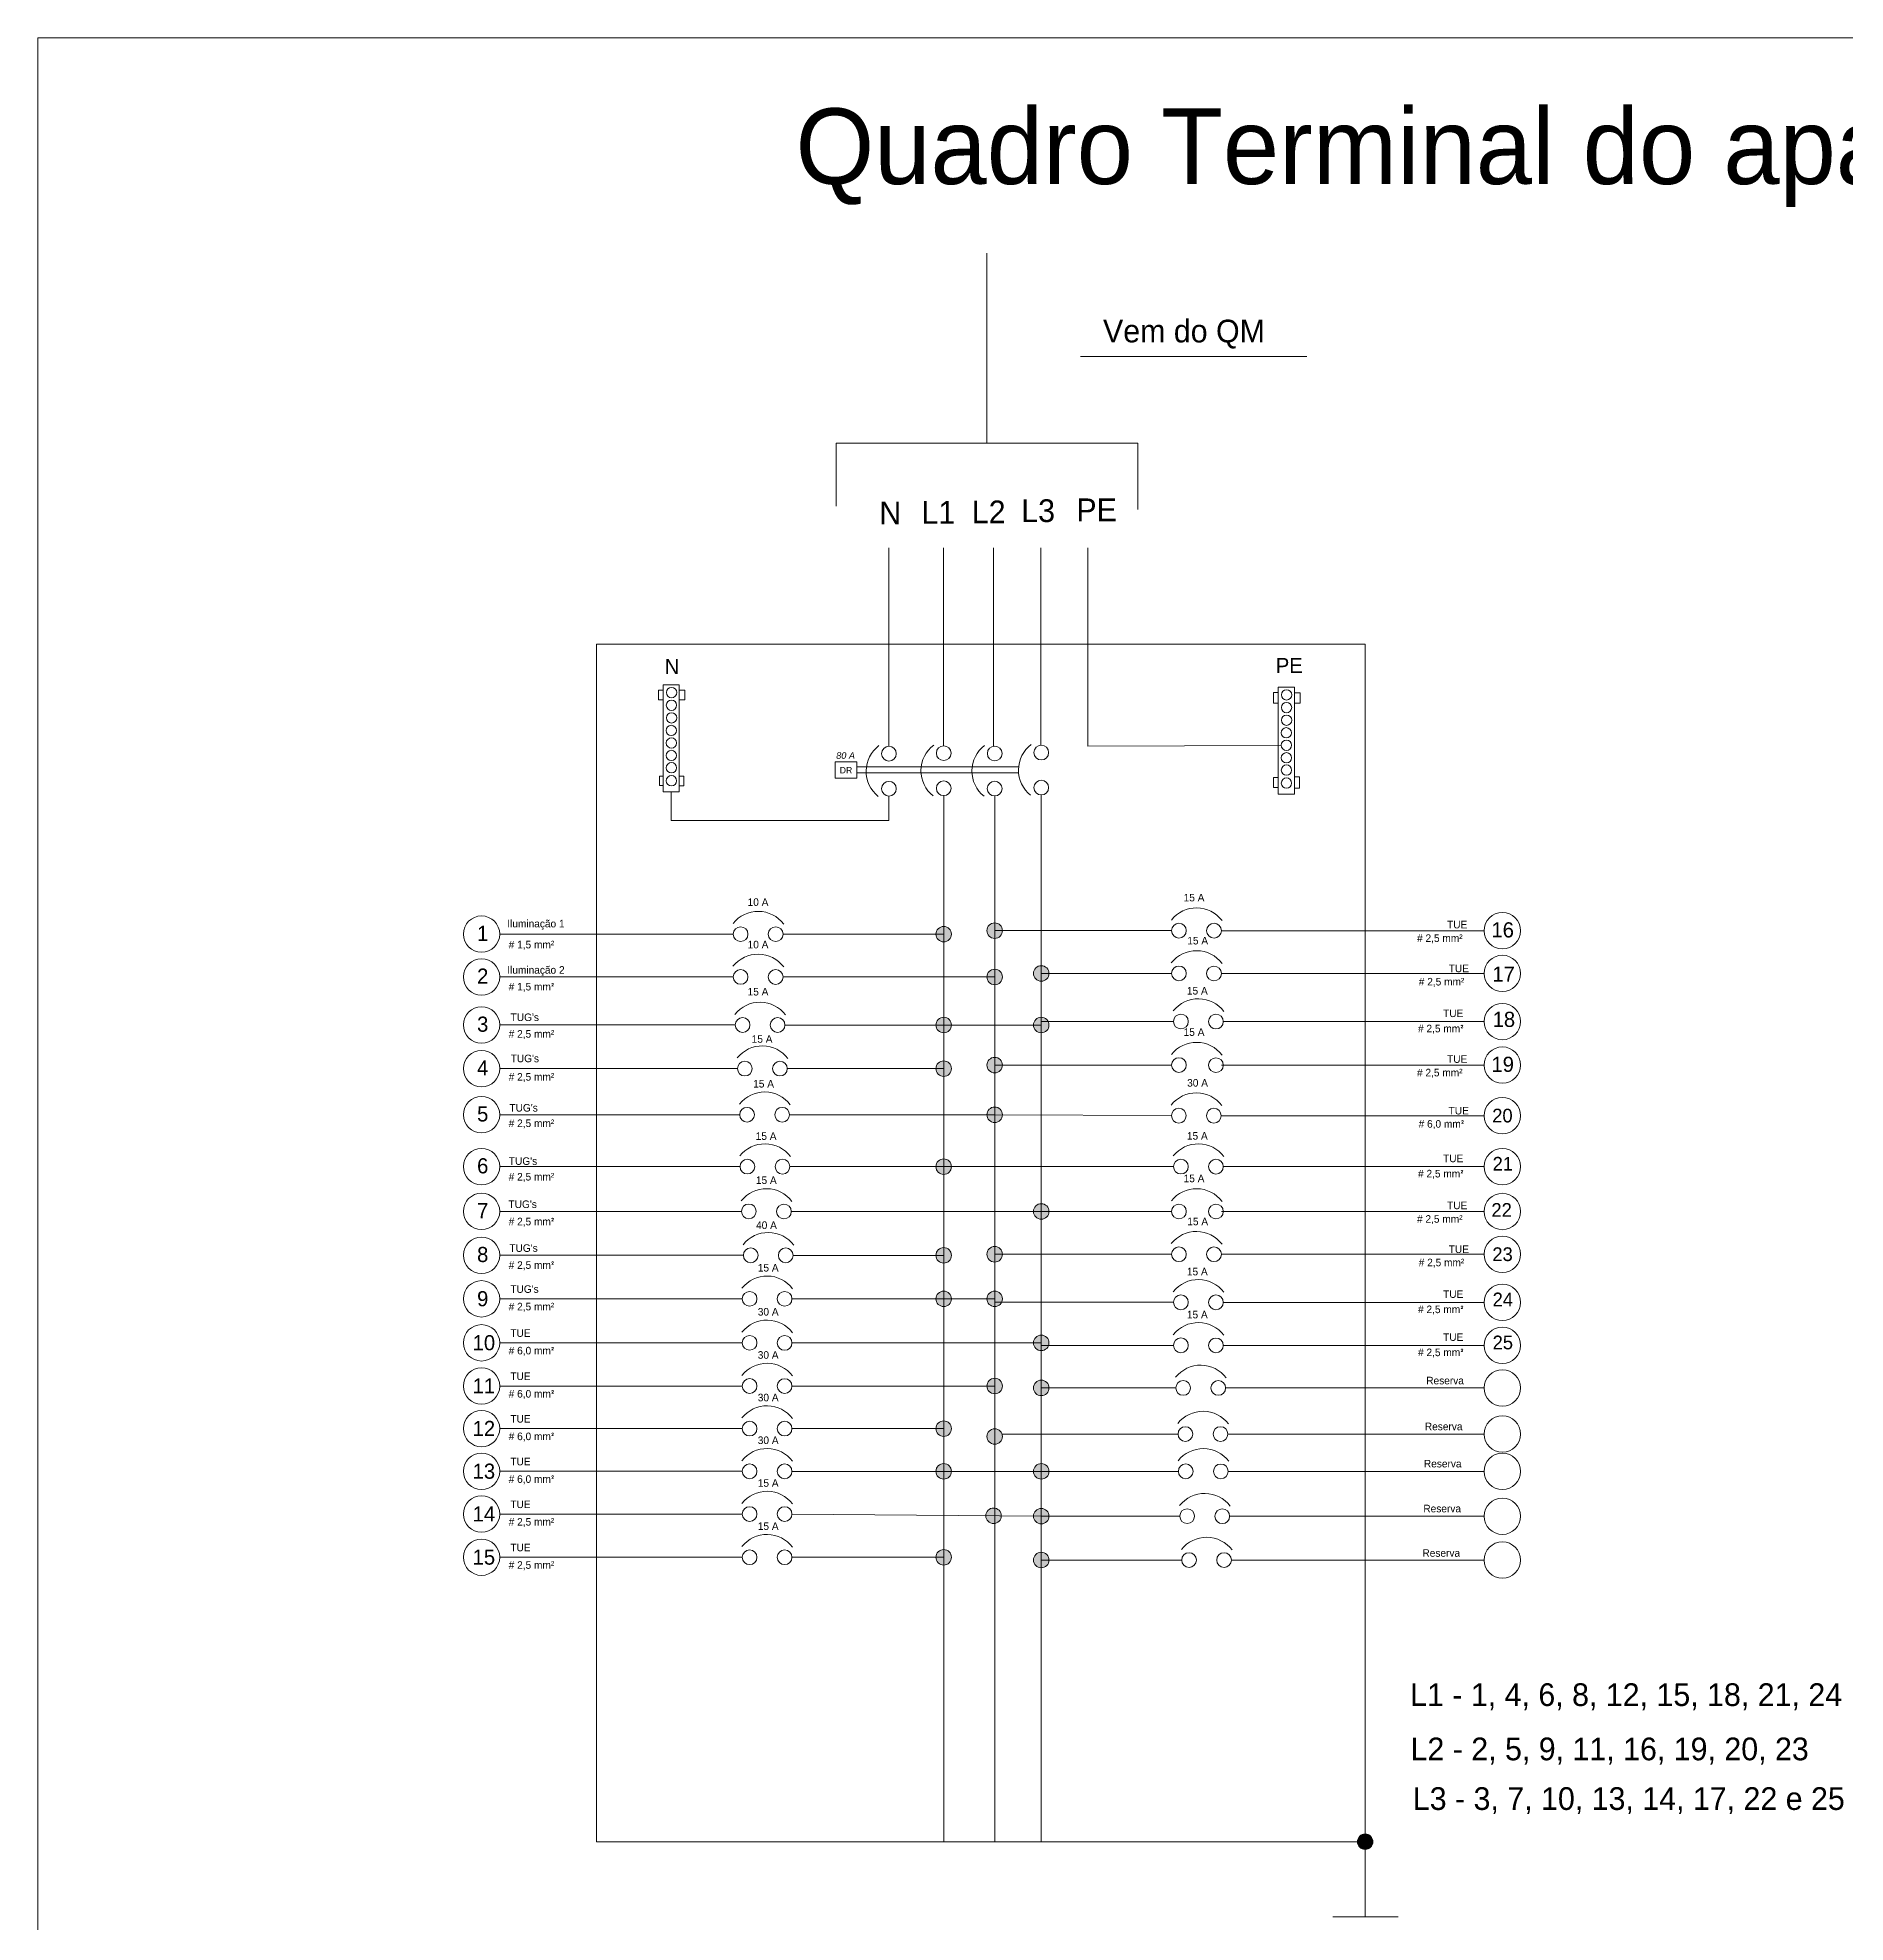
# Model space of a CAD drawing. Header units: millimetres. Extents: x 178 to 457, y 838 to 920.
# Drawn here: x 227.11 to 235.28, y 891.64 to 900.15 of the extents above; entities that cross this region are included whole.
import ezdxf

# ---------------------------------------------------------------- set-up
doc = ezdxf.new("R2010")
doc.units = ezdxf.units.MM
doc.layers.add('Unifilar', color=255, linetype='Continuous')

msp = doc.modelspace()

# ---------------------------------------------------------------- hatches: boundary and pattern name
at = {"layer": 'Unifilar', "lineweight": 5, "true_color": 0xffffff}
h = msp.add_hatch(color=7, dxfattribs=at)
h.dxf.hatch_style = 1
edge = h.paths.add_edge_path()
edge.add_arc((231.4374352, 895.287937), 0.0350053, 0, 360)
edge = h.paths.add_edge_path()
edge.add_arc((231.2071741, 895.496389), 0.0350053, 0, 360)
edge = h.paths.add_edge_path()
edge.add_arc((231.4374352, 895.5123313), 0.0350053, 0, 360)
edge = h.paths.add_edge_path()
edge.add_arc((231.2071741, 895.6933285), 0.0350053, 0, 360)
edge = h.paths.add_edge_path()
edge.add_arc((231.6479152, 895.6933285), 0.0350053, 0, 360)
edge = h.paths.add_edge_path()
edge.add_arc((231.6479152, 895.9264762), 0.0350053, 0, 360)
edge = h.paths.add_edge_path()
edge.add_arc((231.4374352, 895.9105339), 0.0350053, 0, 360)
edge = h.paths.add_edge_path()
edge.add_arc((231.4374352, 896.1198041), 0.0350053, 0, 360)
edge = h.paths.add_edge_path()
edge.add_arc((231.2071741, 896.1038618), 0.0350053, 0, 360)
h = msp.add_hatch(color=7, dxfattribs=at)
h.dxf.hatch_style = 1
edge = h.paths.add_edge_path()
edge.add_arc((231.2071741, 893.2887026), 0.0350053, 0, 360)
edge = h.paths.add_edge_path()
edge.add_arc((231.6479152, 893.2760928), 0.0350053, 0, 360)
edge = h.paths.add_edge_path()
edge.add_arc((231.6479152, 893.4743366), 0.0350053, 0, 360)
edge = h.paths.add_edge_path()
edge.add_arc((231.4325077, 893.4761476), 0.0350053, 0, 360)
edge = h.paths.add_edge_path()
edge.add_arc((231.6479152, 893.6767941), 0.0350053, 0, 360)
edge = h.paths.add_edge_path()
edge.add_arc((231.2071741, 893.676879), 0.0350053, 0, 360)
edge = h.paths.add_edge_path()
edge.add_arc((231.4374352, 893.834394), 0.0350053, 0, 360)
edge = h.paths.add_edge_path()
edge.add_arc((231.2071741, 893.8699513), 0.0350053, 0, 360)
edge = h.paths.add_edge_path()
edge.add_arc((231.4374352, 894.0622201), 0.0350053, 0, 360)
edge = h.paths.add_edge_path()
edge.add_arc((231.6479152, 894.0538505), 0.0350053, 0, 360)
edge = h.paths.add_edge_path()
edge.add_arc((231.6479152, 894.2573241), 0.0350053, 0, 360)
edge = h.paths.add_edge_path()
edge.add_arc((231.4374352, 894.4561808), 0.0350053, 0, 360)
edge = h.paths.add_edge_path()
edge.add_arc((231.2071741, 894.4561808), 0.0350053, 0, 360)
edge = h.paths.add_edge_path()
edge.add_arc((231.2071741, 894.6527994), 0.0350053, 0, 360)
edge = h.paths.add_edge_path()
edge.add_arc((231.4374352, 894.6577153), 0.0350053, 0, 360)
edge = h.paths.add_edge_path()
edge.add_arc((231.6479152, 894.8510432), 0.0350053, 0, 360)
edge = h.paths.add_edge_path()
edge.add_arc((231.2071741, 895.0535007), 0.0350053, 0, 360)
h = msp.add_hatch(color=7, dxfattribs=at)
h.dxf.hatch_style = 1
edge = h.paths.add_edge_path()
edge.add_arc((233.1119368, 892.0034808), 0.0350053, 0, 360)

# ---------------------------------------------------------------- linework, layer by layer
at = {"layer": 'Unifilar', "color": 7, "lineweight": 5, "true_color": 0xffffff}
for p, q in [((246.9692421, 900.1541846), (227.1123571, 900.1541846)), ((227.1123571, 884.32016), (227.1123571, 900.1541846)), ((231.4024303, 898.3218089), (231.4024303, 899.180648)), ((231.8253408, 898.7143346), (232.848972, 898.7143346)), ((230.7205159, 898.1878488), (230.7205159, 898.3218089)), ((230.7205159, 898.3218089), (232.0843447, 898.3218089)), ((232.0843447, 898.3218089), (232.0843447, 898.1957244)), ((230.7205159, 898.1878488), (230.7205159, 898.0381627)), ((232.0843447, 898.1957244), (232.0843447, 898.0223865)), ((230.9594414, 897.8490736), (230.9594414, 897.0198306)), ((231.205887, 897.8490736), (231.205887, 897.0198306)), ((231.4321019, 897.8490736), (231.4321019, 897.0198306)), ((231.6465872, 897.8490736), (231.6465872, 897.0198306)), ((231.8580889, 897.8490736), (231.8580889, 897.0198306)), ((233.1119368, 897.4141612), (229.6382399, 897.4141612)), ((229.6382399, 896.9362341), (229.6382399, 897.4141612)), ((233.1119368, 892.0034808), (233.1119368, 897.4141612)), ((229.9390907, 897.2065119), (229.9188527, 897.2065119)), ((229.9188527, 897.2065119), (229.9188527, 897.1627197)), ((229.9390907, 897.1820449), (229.9390907, 897.2309788)), ((229.9390907, 897.2309788), (230.012207, 897.2309788)), ((230.012207, 896.747283), (230.012207, 897.2309788)), ((230.012207, 897.2056591), (230.0370076, 897.2056591)), ((230.0370076, 897.2056591), (230.0370076, 897.1627197)), ((232.7186457, 897.171586), (232.7186457, 897.2205199)), ((232.7186457, 897.2205199), (232.7917619, 897.2205199)), ((232.7917619, 896.7368241), (232.7917619, 897.2205199)), ((229.9188527, 897.1627197), (229.9390907, 897.1627197)), ((229.9390907, 897.1820449), (229.9390907, 896.747283)), ((230.0370076, 897.1627197), (230.012207, 897.1627197)), ((232.7186457, 897.1960529), (232.6980064, 897.1960529)), ((232.6980064, 897.1960529), (232.6980064, 897.1472946)), ((232.6980064, 897.1472946), (232.7186457, 897.1472946)), ((232.7186457, 897.171586), (232.7186457, 896.7368241)), ((232.7917619, 897.1939962), (232.8177961, 897.1939962)), ((232.8177961, 897.1472946), (232.7917619, 897.1472946)), ((232.8177961, 897.1939962), (232.8177961, 897.1472946)), ((230.9594414, 897.0198306), (230.9595113, 896.9525739)), ((231.205887, 897.0198306), (231.2068479, 896.9548025)), ((231.4321019, 897.0198306), (231.4321019, 896.9528694)), ((231.6465872, 897.0198306), (231.6465872, 896.9577322)), ((231.8580889, 897.0198306), (231.8580889, 896.9528159)), ((231.8580889, 896.9528159), (232.7326161, 896.9570149)), ((229.6382399, 896.9362341), (229.6382399, 892.0034808)), ((230.8151298, 896.8823059), (230.7168406, 896.8823059)), ((230.7168406, 896.8092749), (230.7168406, 896.8823059)), ((230.8151298, 896.8700442), (230.8151298, 896.8823059)), ((230.8151298, 896.859836), (230.8151298, 896.8700442)), ((229.9390907, 896.8182259), (229.9221632, 896.8182259)), ((229.9221632, 896.8182259), (229.9221632, 896.7750858)), ((230.012207, 896.8172979), (230.032185, 896.8172979)), ((230.032185, 896.8172979), (230.032185, 896.7741578)), ((230.8151298, 896.8092749), (230.7168406, 896.8092749)), ((231.545098, 896.859836), (230.8151298, 896.859836)), ((230.8151298, 896.859836), (230.8151298, 896.8328484)), ((231.5450887, 896.8328484), (230.8151298, 896.8328484)), ((230.8151298, 896.8328484), (230.8151298, 896.8215367)), ((230.8151298, 896.8215367), (230.8151298, 896.8092749)), ((231.5450887, 896.8328484), (231.5456135, 896.8328484)), ((231.545098, 896.859836), (231.5458313, 896.859836)), ((232.6980064, 896.7664829), (232.6980064, 896.8119806)), ((232.6980064, 896.8119806), (232.7186457, 896.8119806)), ((232.8154256, 896.8143884), (232.7917619, 896.8143884)), ((232.8154256, 896.7641001), (232.8154256, 896.8143884)), ((229.9221632, 896.7750858), (229.9390907, 896.7750858)), ((229.9390907, 896.747283), (230.012207, 896.747283)), ((229.9756488, 896.747283), (229.9756488, 896.6167717)), ((230.032185, 896.7741578), (230.012207, 896.7741578)), ((230.9593799, 896.7275015), (230.9593799, 896.6167717)), ((231.2071741, 896.7297338), (231.2071741, 892.0034808)), ((231.4374352, 896.728254), (231.4374352, 892.0034808)), ((231.6479152, 896.7326934), (231.6479152, 892.0034808)), ((232.7186457, 896.7664829), (232.6980064, 896.7664829)), ((232.7186457, 896.7368241), (232.7917619, 896.7368241)), ((232.7917619, 896.7641001), (232.8154256, 896.7641001)), ((230.9593799, 896.6167717), (229.9756488, 896.6167717)), ((230.2559384, 896.1040278), (229.2004873, 896.1040278)), ((230.4810107, 896.1038618), (231.2071741, 896.1038618)), ((232.2369436, 896.1198041), (231.4374352, 896.1198041)), ((232.462016, 896.119638), (233.6499024, 896.119638)), ((232.2368619, 895.9264762), (231.6479152, 895.9264762)), ((232.4619342, 895.9263102), (233.6499024, 895.9263102)), ((230.2558566, 895.9107), (229.2004873, 895.9107)), ((230.480929, 895.9105339), (231.2071741, 895.9105339)), ((231.2071741, 895.9105339), (231.4374352, 895.9105339)), ((230.2646437, 895.6934946), (229.2004873, 895.6934946)), ((230.489716, 895.6933285), (231.6479152, 895.6933285)), ((232.2456489, 895.7092708), (231.6479152, 895.7092708)), ((232.4707213, 895.7091048), (233.6499024, 895.7091048)), ((232.2369436, 895.5123313), (231.4374352, 895.5123313)), ((232.462016, 895.5121652), (233.6499024, 895.5121652)), ((230.2750246, 895.496555), (229.2004873, 895.496555)), ((230.500097, 895.496389), (231.2071741, 895.496389)), ((230.285283, 895.2881031), (229.2004873, 895.2881031)), ((230.5103553, 895.287937), (231.2071741, 895.287937)), ((231.2071741, 895.287937), (231.4374352, 895.287937)), ((232.2362663, 895.2840032), (231.4368396, 895.2879421)), ((232.4613387, 895.2838371), (233.6493069, 895.2838371)), ((230.2866317, 895.0536667), (229.2004873, 895.0536667)), ((230.511704, 895.0535007), (231.2071741, 895.0535007)), ((232.2456489, 895.0536667), (231.207004, 895.0536667)), ((232.4707213, 895.0535007), (233.6499024, 895.0535007)), ((230.2931708, 894.8512092), (229.2004873, 894.8512092)), ((230.5182432, 894.8510432), (231.6479152, 894.8510432)), ((232.2369436, 894.8510432), (231.6479152, 894.8510432)), ((232.462016, 894.8508771), (233.6499024, 894.8508771)), ((230.3015492, 894.6529654), (229.2004873, 894.6529654)), ((230.5266216, 894.6527994), (231.2071741, 894.6527994)), ((232.2368619, 894.6577153), (231.4374352, 894.6577153)), ((232.4619342, 894.6575493), (233.6499024, 894.6575493)), ((230.296277, 894.4563468), (229.2004873, 894.4563468)), ((230.5213493, 894.4561808), (231.4374352, 894.4561808)), ((232.2456489, 894.44051), (231.4374352, 894.44051)), ((232.4707213, 894.4403439), (233.6499024, 894.4403439)), ((230.296277, 894.2574902), (229.2004873, 894.2574902)), ((230.5213493, 894.2573241), (231.6479152, 894.2573241)), ((232.2456489, 894.2461769), (231.6479152, 894.2461769)), ((232.4707213, 894.2460108), (233.6499024, 894.2460108)), ((230.296277, 894.0623862), (229.2004873, 894.0623862)), ((230.5213493, 894.0622201), (231.4374352, 894.0622201)), ((232.2560299, 894.0538505), (231.6479152, 894.0538505)), ((232.4811022, 894.0536844), (233.6499024, 894.0536844)), ((230.296277, 893.8701174), (229.2004873, 893.8701174)), ((230.5213493, 893.8699513), (231.2071741, 893.8699513)), ((231.4706658, 893.8453985), (232.2662882, 893.8453985)), ((232.4913606, 893.8452325), (233.6499024, 893.8452325)), ((230.296277, 893.677045), (229.2004873, 893.677045)), ((230.5213493, 893.676879), (231.6479152, 893.676879)), ((232.2676369, 893.6767941), (231.6479152, 893.6767941)), ((232.4927093, 893.676628), (233.6499024, 893.676628)), ((230.296277, 893.4839744), (229.2004873, 893.4839744)), ((230.5213493, 893.4838084), (231.6479152, 893.4743366)), ((232.2741761, 893.4743366), (231.6479152, 893.4743366)), ((232.4992485, 893.4741705), (233.6499024, 893.4741705)), ((230.296277, 893.2888686), (229.2004873, 893.2888686)), ((230.5213493, 893.2887026), (231.2071741, 893.2887026)), ((232.2825544, 893.2760928), (231.6479152, 893.2760928)), ((232.5076268, 893.2759267), (233.6499024, 893.2759267)), ((233.1119368, 892.0384861), (233.1119368, 891.6635106)), ((229.6382399, 892.0034808), (233.1119368, 892.0034808)), ((232.9660081, 891.6635106), (233.2613688, 891.6635106))]:
    msp.add_line(p, q, dxfattribs=at)
for centre, radius in [((229.9773858, 897.1953757), 0.0233441), ((232.7569408, 897.1849168), 0.0233441), ((229.9768136, 897.1379392), 0.0233441), ((232.7563686, 897.1274802), 0.0233441), ((229.9759554, 897.0240694), 0.0233441), ((229.9772632, 897.0810795), 0.0233441), ((232.7555103, 897.0136104), 0.0233441), ((232.7568182, 897.0706206), 0.0233441), ((229.9764049, 896.967586), 0.0233441), ((230.959546, 896.9192554), 0.0333185), ((231.2073402, 896.9214876), 0.0333185), ((231.4376013, 896.9200078), 0.0333185), ((231.6480813, 896.9244472), 0.0333185), ((232.7559599, 896.957127), 0.0233441), ((229.9761597, 896.9111778), 0.0233441), ((229.9764867, 896.8557728), 0.0233441), ((232.7557147, 896.9007188), 0.0233441), ((232.7560416, 896.8453139), 0.0233441), ((229.9764867, 896.7970572), 0.0233441), ((230.9593799, 896.76082), 0.0333185), ((231.2071741, 896.7630523), 0.0333185), ((231.4374352, 896.7615725), 0.0333185), ((231.6479152, 896.7660119), 0.0333185), ((232.7560416, 896.7865982), 0.0233441), ((229.118293, 896.1040278), 0.0821943), ((233.7320968, 896.119638), 0.0821943), ((230.2892569, 896.1040278), 0.0333185), ((230.4476922, 896.1038618), 0.0333185), ((231.2071741, 896.1038618), 0.0350053), ((231.4374352, 896.1198041), 0.0350053), ((232.2702621, 896.1198041), 0.0333185), ((232.4286975, 896.119638), 0.0333185), ((229.118293, 895.9107), 0.0821943), ((230.2891751, 895.9107), 0.0333185), ((230.4476105, 895.9105339), 0.0333185), ((231.4374352, 895.9105339), 0.0350053), ((231.6479152, 895.9264762), 0.0350053), ((232.2701804, 895.9264762), 0.0333185), ((232.4286157, 895.9263102), 0.0333185), ((233.7320968, 895.9263102), 0.0821943), ((229.118293, 895.6934946), 0.0821943), ((233.7320968, 895.7091048), 0.0821943), ((230.2979622, 895.6934946), 0.0333185), ((230.4563975, 895.6933285), 0.0333185), ((231.2071741, 895.6933285), 0.0350053), ((231.6479152, 895.6933285), 0.0350053), ((232.2789674, 895.7092708), 0.0333185), ((232.4374028, 895.7091048), 0.0333185), ((233.7320968, 895.5121652), 0.0821943), ((229.118293, 895.496555), 0.0821943), ((230.3083431, 895.496555), 0.0333185), ((230.4667785, 895.496389), 0.0333185), ((231.2071741, 895.496389), 0.0350053), ((231.4374352, 895.5123313), 0.0350053), ((232.2702621, 895.5123313), 0.0333185), ((232.4374028, 895.5121652), 0.0333185), ((229.118293, 895.2881031), 0.0821943), ((233.7315012, 895.2838371), 0.0821943), ((230.3186015, 895.2881031), 0.0333185), ((230.4770368, 895.287937), 0.0333185), ((231.4374352, 895.287937), 0.0350053), ((232.2695848, 895.2840032), 0.0333185), ((232.4280202, 895.2838371), 0.0333185), ((229.118293, 895.0536667), 0.0821943), ((230.3199502, 895.0536667), 0.0333185), ((230.4783855, 895.0535007), 0.0333185), ((231.2071741, 895.0535007), 0.0350053), ((232.2789674, 895.0536667), 0.0333185), ((232.4374028, 895.0535007), 0.0333185), ((233.7320968, 895.0535007), 0.0821943), ((229.118293, 894.8512092), 0.0821943), ((233.7320968, 894.8508771), 0.0821943), ((230.3264894, 894.8512092), 0.0333185), ((230.4849247, 894.8510432), 0.0333185), ((231.6479152, 894.8510432), 0.0350053), ((232.2702621, 894.8510432), 0.0333185), ((232.4374028, 894.8508771), 0.0333185), ((229.118293, 894.6529654), 0.0821943), ((233.7320968, 894.6575493), 0.0821943), ((230.3348677, 894.6529654), 0.0333185), ((230.493303, 894.6527994), 0.0333185), ((231.2071741, 894.6527994), 0.0350053), ((231.4374352, 894.6577153), 0.0350053), ((232.2701804, 894.6577153), 0.0333185), ((232.4286157, 894.6575493), 0.0333185), ((229.118293, 894.4563468), 0.0821943), ((230.3295955, 894.4563468), 0.0333185), ((230.4880308, 894.4561808), 0.0333185), ((231.2071741, 894.4561808), 0.0350053), ((231.4374352, 894.4561808), 0.0350053), ((233.7320968, 894.4403439), 0.0821943), ((232.2789674, 894.44051), 0.0333185), ((232.4374028, 894.4403439), 0.0333185), ((229.118293, 894.2574902), 0.0821943), ((233.7320968, 894.2460108), 0.0821943), ((230.3295955, 894.2574902), 0.0333185), ((230.4880308, 894.2573241), 0.0333185), ((231.6479152, 894.2573241), 0.0350053), ((232.2789674, 894.2461769), 0.0333185), ((232.4374028, 894.2460108), 0.0333185), ((229.118293, 894.0623862), 0.0821943), ((233.7320968, 894.0536844), 0.0821943), ((230.3295955, 894.0623862), 0.0333185), ((230.4880308, 894.0622201), 0.0333185), ((231.4374352, 894.0622201), 0.0350053), ((231.6479152, 894.0538505), 0.0350053), ((232.2893484, 894.0538505), 0.0333185), ((232.4477837, 894.0536844), 0.0333185), ((229.118293, 893.8701174), 0.0821943), ((230.3295955, 893.8701174), 0.0333185), ((230.4880308, 893.8699513), 0.0333185), ((231.2071741, 893.8699513), 0.0350053), ((233.7320968, 893.8452325), 0.0821943), ((231.4374352, 893.834394), 0.0350053), ((232.2996067, 893.8453985), 0.0333185), ((232.4580421, 893.8452325), 0.0333185), ((229.118293, 893.677045), 0.0821943), ((230.3295955, 893.677045), 0.0333185), ((230.4880308, 893.676879), 0.0333185), ((231.2071741, 893.676879), 0.0350053), ((231.6479152, 893.6767941), 0.0350053), ((232.3009554, 893.6767941), 0.0333185), ((232.4593908, 893.676628), 0.0333185), ((233.7320968, 893.676628), 0.0821943), ((229.118293, 893.4839744), 0.0821943), ((233.7320968, 893.4741705), 0.0821943), ((230.3295955, 893.4839744), 0.0333185), ((230.4880308, 893.4838084), 0.0333185), ((231.4325077, 893.4761476), 0.0350053), ((231.6479152, 893.4743366), 0.0350053), ((232.3074946, 893.4743366), 0.0333185), ((232.4659299, 893.4741705), 0.0333185), ((229.118293, 893.2888686), 0.0821943), ((230.3295955, 893.2888686), 0.0333185), ((230.4880308, 893.2887026), 0.0333185), ((231.2071741, 893.2887026), 0.0350053), ((231.6479152, 893.2760928), 0.0350053), ((232.3158729, 893.2760928), 0.0333185), ((232.4743083, 893.2759267), 0.0333185), ((233.7320968, 893.2759267), 0.0821943), ((233.1119368, 892.0034808), 0.0350053)]:
    msp.add_circle(centre, radius, dxfattribs=at)
for centre, start, end in [((231.0016251, 896.8399849), 127.18546741, 231.5135363), ((231.2494194, 896.8422171), 127.18546741, 231.5135363), ((231.4796804, 896.8407373), 127.18546741, 231.5135363), ((231.6901604, 896.8451767), 127.18546741, 231.5135363), ((230.3684217, 896.0617826), 37.18546741, 141.5135363), ((232.3494269, 896.0775588), 37.18546741, 141.5135363), ((230.36834, 895.8684548), 37.18546741, 141.5135363), ((232.3493452, 895.884231), 37.18546741, 141.5135363), ((230.377127, 895.6512494), 37.18546741, 141.5135363), ((232.3581322, 895.6670256), 37.18546741, 141.5135363), ((230.3875079, 895.4543098), 37.18546741, 141.5135363), ((232.3494269, 895.470086), 37.18546741, 141.5135363), ((230.3977663, 895.2458578), 37.18546741, 141.5135363), ((232.3487496, 895.241758), 37.18546741, 141.5135363), ((230.399115, 895.0114215), 37.18546741, 141.5135363), ((232.3581322, 895.0114215), 37.18546741, 141.5135363), ((230.4056542, 894.808964), 37.18546741, 141.5135363), ((232.3494269, 894.808798), 37.18546741, 141.5135363), ((230.4140325, 894.6107202), 37.18546741, 141.5135363), ((232.3493452, 894.6154701), 37.18546741, 141.5135363), ((230.4087603, 894.4141016), 37.18546741, 141.5135363), ((232.3581322, 894.3982647), 37.18546741, 141.5135363), ((230.4087603, 894.215245), 37.18546741, 141.5135363), ((232.3581322, 894.2039317), 37.18546741, 141.5135363), ((230.4087603, 894.0201409), 37.18546741, 141.5135363), ((232.3685132, 894.0116053), 37.18546741, 141.5135363), ((230.4087603, 893.8278722), 37.18546741, 141.5135363), ((232.3787715, 893.8031533), 37.18546741, 141.5135363), ((230.4087603, 893.6347998), 37.18546741, 141.5135363), ((232.3801202, 893.6345488), 37.18546741, 141.5135363), ((230.4087603, 893.4417292), 37.18546741, 141.5135363), ((232.3866594, 893.4320913), 37.18546741, 141.5135363), ((230.4087603, 893.2466234), 37.18546741, 141.5135363), ((232.3950378, 893.2338475), 37.18546741, 141.5135363)]:
    msp.add_arc(centre, 0.1450717, start, end, dxfattribs=at)

# ---------------------------------------------------------------- texts
at = {"layer": 'Unifilar', "color": 7, "lineweight": 5, "true_color": 0xffffff, "attachment_point": 1}
for s, width, heights, insert, char_height in [('Quadro Terminal do apartamento', 10.767903234, [0.6510979], (230.537576, 899.8348293), 0.341898442), ('Vem do QM', 1.007571709, [0.0249249], (231.9270326, 898.8801046), 0.10256953), ('N', 0.49046908, [0.0249249], (230.9158955, 898.0583938), 0.1025695), ('L1', 0.49046908, [0.0249249], (231.1064189, 898.0609521), 0.10256953), ('L2', 0.49046908, [0.0249249], (231.3342277, 898.0628834), 0.10256953), ('L3', 0.49046908, [0.0249249], (231.5576226, 898.0685518), 0.10256953), ('PE', 0.49046908, [0.0249249], (231.8066551, 898.0723391), 0.10256953), ('N', 0.49046908, [0.0249249], (229.9461418, 897.3470964), 0.0683797), ('PE', 0.49046908, [0.0249249], (232.7078774, 897.3519245), 0.06837969), ('{\\fArial|b0|i1|c0|p34;80 A}', 0.112736321, [0.0249249], (230.7213877, 896.9256428), 0.029428145), ('DR', 0.49046908, [0.0249249], (230.7370255, 896.8596159), 0.02942814), ('10 A', 0.49046908, [0.0249249], (230.3208628, 896.2657701), 0.03418984), ('15 A', 0.49046908, [0.0249249], (232.2914244, 896.2860938), 0.03418984), ('1', 0.49046908, [0.0249249], (229.0981729, 896.1419325), 0.0683797), ('Iluminação 1', 0.49046908, [0.0249249], (229.2345973, 896.1686447), 0.034189844), ('# 2,5 mm²', 0.49046908, [0.0249249], (233.3464835, 896.1030204), 0.03418984), ('TUE', 0.49046908, [0.0249249], (233.4820997, 896.1642846), 0.03418984), ('16', 0.49046908, [0.0249249], (233.6825095, 896.1575427), 0.06837969), ('# 1,5 mm²', 0.49046908, [0.0249249], (229.2410987, 896.0738608), 0.03418984), ('10 A', 0.49046908, [0.0249249], (230.3208628, 896.0739308), 0.03418984), ('15 A', 0.49046908, [0.0249249], (232.3079621, 896.0917028), 0.03418984), ('2', 0.49046908, [0.0249249], (229.0981729, 895.9486047), 0.0683797), ('Iluminação 2', 0.49046908, [0.0249249], (229.2345973, 895.9594127), 0.034189844), ('TUE', 0.49046908, [0.0249249], (233.4894635, 895.9661617), 0.03418984), ('17', 0.49046908, [0.0249249], (233.6866641, 895.9576744), 0.06837969), ('# 1,5 mm{\\fISOCPEUR|b0|i0|c0|p34;²}', 0.49046908, [0.0249249], (229.2410987, 895.8837627), 0.034189844), ('15 A', 0.49046908, [0.0249249], (230.3208628, 895.8610173), 0.03418984), ('15 A', 0.49046908, [0.0249249], (232.3062391, 895.8652902), 0.03418984), ('# 2,5 mm²', 0.49046908, [0.0249249], (233.3542994, 895.9062278), 0.03418984), ('TUE', 0.49046908, [0.0249249], (233.4641626, 895.763473), 0.03418984), ('18', 0.49046908, [0.0249249], (233.6879076, 895.7532021), 0.06837969), ('3', 0.49046908, [0.0249249], (229.0981729, 895.7313993), 0.0683797), ('# 2,5 mm²', 0.49046908, [0.0249249], (229.2410987, 895.6703788), 0.03418984), ("TUG's", 0.49046908, [0.0249249], (229.2497081, 895.7454802), 0.03418984), ('15 A', 0.49046908, [0.0249249], (232.2914244, 895.678621), 0.03418984), ('# 2,5 mm{\\fISOCPEUR|b0|i0|c0|p34;²}', 0.49046908, [0.0249249], (233.3508738, 895.6946052), 0.034189844), ('15 A', 0.49046908, [0.0249249], (230.3392301, 895.6474734), 0.03418984), ('4', 0.49046908, [0.0249249], (229.0981729, 895.5344597), 0.0683797), ("TUG's", 0.49046908, [0.0249249], (229.2500795, 895.559492), 0.03418984), ('TUE', 0.49046908, [0.0249249], (233.4820997, 895.5568118), 0.03418984), ('19', 0.49046908, [0.0249249], (233.6825095, 895.5500699), 0.06837969), ('# 2,5 mm²', 0.49046908, [0.0249249], (229.2410987, 895.476278), 0.03418984), ('15 A', 0.49046908, [0.0249249], (230.3460868, 895.445137), 0.03418984), ('30 A', 0.49046908, [0.0249249], (232.3073665, 895.4492298), 0.03418984), ('# 2,5 mm²', 0.49046908, [0.0249249], (233.3461665, 895.4955476), 0.03418984), ("TUG's", 0.49046908, [0.0249249], (229.2444283, 895.3365054), 0.03418984), ('5', 0.49046908, [0.0249249], (229.0981729, 895.3260078), 0.0683797), ('# 2,5 mm²', 0.49046908, [0.0249249], (229.2410987, 895.2665867), 0.03418984), ('# 6,0 mm{\\fISOCPEUR|b0|i0|c0|p34;²}', 0.49046908, [0.0249249], (233.3533868, 895.2637548), 0.034189844), ('TUE', 0.49046908, [0.0249249], (233.488868, 895.3236886), 0.03418984), ('20', 0.49046908, [0.0249249], (233.6860686, 895.3152014), 0.062), ('15 A', 0.49046908, [0.0249249], (230.3574198, 895.2085676), 0.03418984), ('15 A', 0.49046908, [0.0249249], (232.3062391, 895.2096861), 0.03418984), ('6', 0.49046908, [0.0249249], (229.0981729, 895.0915714), 0.0683797), ("TUG's", 0.49046908, [0.0249249], (229.2417716, 895.0956526), 0.03418984), ('TUE', 0.49046908, [0.0249249], (233.4641626, 895.1078689), 0.03418984), ('21', 0.49046908, [0.0249249], (233.6879076, 895.097598), 0.062), ('# 2,5 mm²', 0.49046908, [0.0249249], (229.2410987, 895.0250739), 0.03418984), ('15 A', 0.49046908, [0.0249249], (230.358308, 895.0096135), 0.03418984), ('15 A', 0.49046908, [0.0249249], (232.2914244, 895.0173329), 0.03418984), ('# 2,5 mm{\\fISOCPEUR|b0|i0|c0|p34;²}', 0.49046908, [0.0249249], (233.3508738, 895.0390011), 0.034189844), ('7', 0.49046908, [0.0249249], (229.0981729, 894.8891139), 0.0683797), ("TUG's", 0.49046908, [0.0249249], (229.2401282, 894.9007979), 0.03418984), ('# 2,5 mm{\\fISOCPEUR|b0|i0|c0|p34;²}', 0.49046908, [0.0249249], (229.2410987, 894.8225074), 0.034189844), ('15 A', 0.49046908, [0.0249249], (232.3079621, 894.8229419), 0.03418984), ('# 2,5 mm²', 0.49046908, [0.0249249], (233.3461665, 894.8342596), 0.03418984), ('TUE', 0.49046908, [0.0249249], (233.4820997, 894.8955237), 0.03418984), ('22', 0.49046908, [0.0249249], (233.6825095, 894.8887818), 0.062), ('40 A', 0.49046908, [0.0249249], (230.3590896, 894.8062064), 0.03418984), ('8', 0.49046908, [0.0249249], (229.0981729, 894.6908701), 0.0683797), ("TUG's", 0.49046908, [0.0249249], (229.2441275, 894.7027354), 0.03418984), ('TUE', 0.49046908, [0.0249249], (233.4894635, 894.6974008), 0.03418984), ('23', 0.49046908, [0.0249249], (233.6866641, 894.6889135), 0.062), ('# 2,5 mm{\\fISOCPEUR|b0|i0|c0|p34;²}', 0.49046908, [0.0249249], (229.2410987, 894.6259949), 0.034189844), ('15 A', 0.49046908, [0.0249249], (230.3667811, 894.6137701), 0.03418984), ('15 A', 0.49046908, [0.0249249], (232.3062391, 894.5965293), 0.03418984), ('# 2,5 mm²', 0.49046908, [0.0249249], (233.3539824, 894.6374669), 0.03418984), ('9', 0.49046908, [0.0249249], (229.0981729, 894.4911334), 0.0683797), ("TUG's", 0.49046908, [0.0249249], (229.2484456, 894.5175199), 0.03418984), ('TUE', 0.49046908, [0.0249249], (233.4641626, 894.4947122), 0.03418984), ('24', 0.49046908, [0.0249249], (233.6879076, 894.4844412), 0.062), ('# 2,5 mm²', 0.49046908, [0.0249249], (229.2410987, 894.4382818), 0.03418984), ('30 A', 0.49046908, [0.0249249], (230.3667811, 894.4149134), 0.03418984), ('15 A', 0.49046908, [0.0249249], (232.3062391, 894.4021963), 0.03418984), ('# 2,5 mm{\\fISOCPEUR|b0|i0|c0|p34;²}', 0.49046908, [0.0249249], (233.3508738, 894.4258443), 0.034189844), ('TUE', 0.49046908, [0.0249249], (229.2484456, 894.3186632), 0.03418984), ('10', 0.49046908, [0.0249249], (229.0780529, 894.2922767), 0.06837969), ('# 6,0 mm{\\fISOCPEUR|b0|i0|c0|p34;²}', 0.49046908, [0.0249249], (229.2410987, 894.2394252), 0.034189844), ('# 2,5 mm{\\fISOCPEUR|b0|i0|c0|p34;²}', 0.49046908, [0.0249249], (233.3508738, 894.2315112), 0.034189844), ('TUE', 0.49046908, [0.0249249], (233.4641626, 894.3003791), 0.03418984), ('25', 0.49046908, [0.0249249], (233.6879076, 894.2901082), 0.062), ('30 A', 0.49046908, [0.0249249], (230.3667811, 894.2198094), 0.03418984), ('11', 0.49046908, [0.0249249], (229.0780529, 894.0971727), 0.06837969), ('TUE', 0.49046908, [0.0249249], (229.2484456, 894.1235592), 0.03418984), ('Reserva', 0.49046908, [0.0249249], (233.3878915, 894.1041683), 0.03418984), ('# 6,0 mm{\\fISOCPEUR|b0|i0|c0|p34;²}', 0.49046908, [0.0249249], (229.2410987, 894.0443211), 0.034189844), ('30 A', 0.49046908, [0.0249249], (230.3667811, 894.0275406), 0.03418984), ('12', 0.49046908, [0.0249249], (229.0780529, 893.9049039), 0.06837969), ('TUE', 0.49046908, [0.0249249], (229.2484456, 893.9312904), 0.03418984), ('Reserva', 0.49046908, [0.0249249], (233.3815268, 893.8968353), 0.03418984), ('# 6,0 mm{\\fISOCPEUR|b0|i0|c0|p34;²}', 0.49046908, [0.0249249], (229.2410987, 893.8520524), 0.034189844), ('30 A', 0.49046908, [0.0249249], (230.3667811, 893.8344683), 0.03418984), ('13', 0.49046908, [0.0249249], (229.0780529, 893.7118316), 0.06837969), ('TUE', 0.49046908, [0.0249249], (229.2484456, 893.7382181), 0.03418984), ('Reserva', 0.49046908, [0.0249249], (233.377347, 893.7288091), 0.03418984), ('# 6,0 mm{\\fISOCPEUR|b0|i0|c0|p34;²}', 0.49046908, [0.0249249], (229.2410987, 893.65898), 0.034189844), ('15 A', 0.49046908, [0.0249249], (230.3667811, 893.6413977), 0.03418984), ('TUE', 0.49046908, [0.0249249], (229.2484456, 893.5451475), 0.03418984), ('14', 0.49046908, [0.0249249], (229.0780529, 893.518761), 0.06837969), ('# 2,5 mm²', 0.49046908, [0.0249249], (229.2410987, 893.4659094), 0.03418984), ('Reserva', 0.49046908, [0.0249249], (233.3747921, 893.5259825), 0.03418984), ('15 A', 0.49046908, [0.0249249], (230.3667811, 893.4462919), 0.03418984), ('15', 0.49046908, [0.0249249], (229.0780529, 893.3236552), 0.06837969), ('TUE', 0.49046908, [0.0249249], (229.2484456, 893.3500417), 0.03418984), ('Reserva', 0.49046908, [0.0249249], (233.3705916, 893.3251035), 0.03418984), ('# 2,5 mm²', 0.49046908, [0.0249249], (229.2410987, 893.2708036), 0.03418984), ('L1 - 1, 4, 6, 8, 12, 15, 18, 21, 24', 3.344974523, [0], (233.3151739, 892.719252), 0.102569533), ('L2 - 2, 5, 9, 11, 16, 19, 20, 23', 3.02681262, [0.0249249], (233.3170166, 892.4740048), 0.102569533), ('L3 - 3, 7, 10, 13, 14, 17, 22 e 25', 3.486608823, [0.0249249], (233.3272949, 892.2496603), 0.102569533)]:
    msp.add_mtext_dynamic_manual_height_columns(s, width=width, gutter_width=3.0654318, heights=heights, dxfattribs=dict(at, insert=insert, char_height=char_height))

doc.saveas('drawing.dxf')
